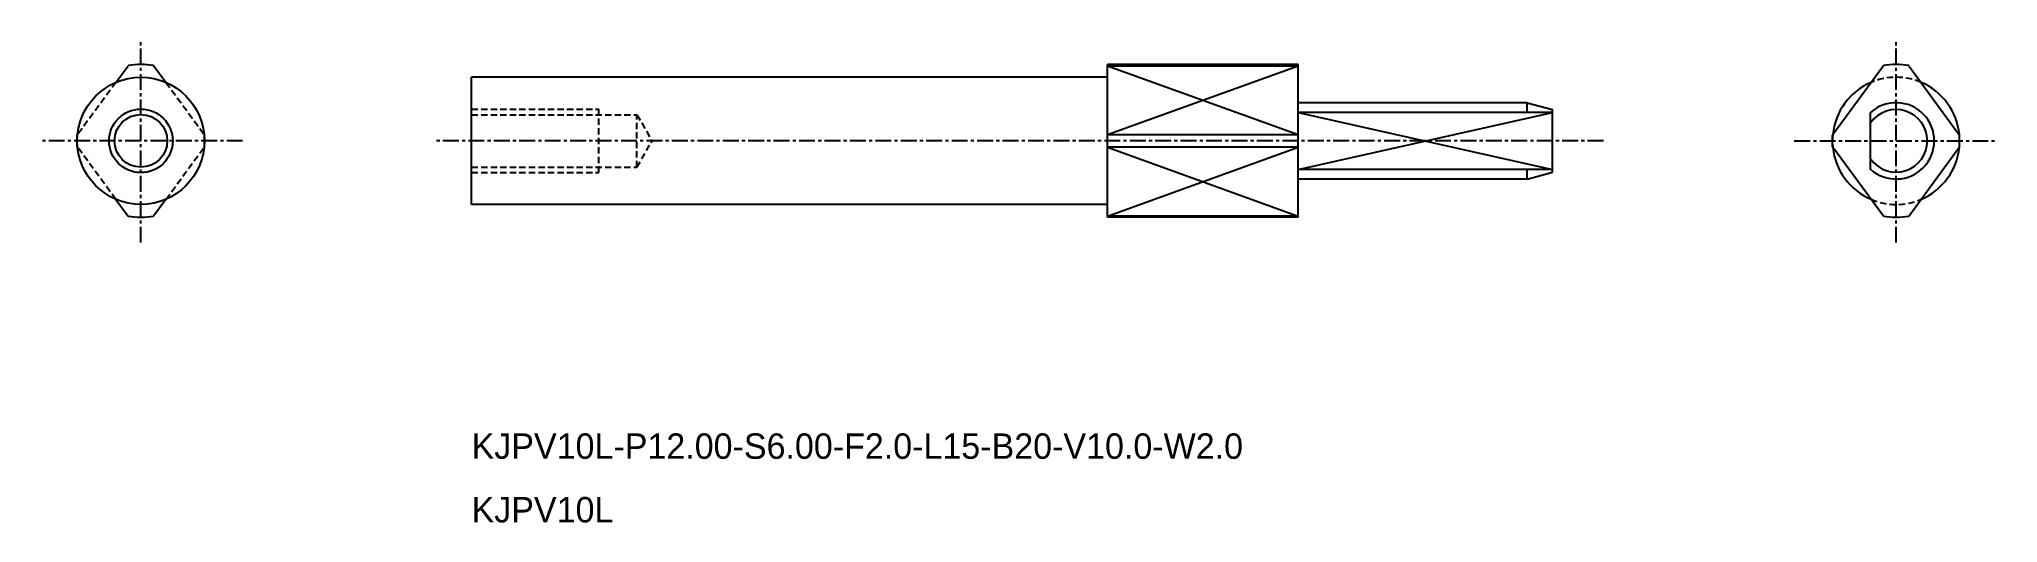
# Model space of a CAD drawing. Extents: x -2535 to -2381, y -745 to -707.
import ezdxf

# ---------------------------------------------------------------- set-up
doc = ezdxf.new("R2010")
doc.units = 0
doc.linetypes.add('CENTER', pattern=[2, 1.25, -0.25, 0.25, -0.25])
doc.linetypes.add('DASHED', pattern=[0.75, 0.5, -0.25])
doc.layers.get('0').update_dxf_attribs({"linetype": 'CONTINUOUS'})
doc.layers.add('CENTER', color=1, linetype='CENTER')

msp = doc.modelspace()

# ---------------------------------------------------------------- linework, layer by layer
at = {"color": 7, "linetype": 'CONTINUOUS'}
for p, q in [((-2528.55, -710.06), (-2527.58, -708.74)), ((-2524.61, -710.06), (-2525.58, -708.74)), ((-2450.58, -709.65), (-2500.58, -709.65)), ((-2500.58, -719.65), (-2500.58, -709.65)), ((-2435.58, -708.65), (-2450.58, -708.65)), ((-2450.58, -720.65), (-2450.58, -708.65)), ((-2450.58, -708.74), (-2435.58, -708.74)), ((-2435.58, -720.65), (-2435.58, -708.65)), ((-2389.58, -708.74), (-2393.58, -714.19)), ((-2387.58, -708.74), (-2383.58, -714.19)), ((-2417.58, -711.65), (-2435.58, -711.65)), ((-2415.58, -712.42), (-2435.58, -712.42)), ((-2417.58, -711.65), (-2415.58, -712.19)), ((-2417.58, -712.42), (-2417.58, -711.65)), ((-2415.58, -717.12), (-2415.58, -712.19)), ((-2390.58, -716.89), (-2390.58, -712.42)), ((-2531.55, -714.15), (-2531.58, -714.19)), ((-2531.58, -715.12), (-2531.58, -714.19)), ((-2521.6, -714.15), (-2521.58, -714.19)), ((-2521.58, -715.12), (-2521.58, -714.19)), ((-2450.58, -714.15), (-2435.58, -714.15)), ((-2393.58, -715.12), (-2393.58, -714.19)), ((-2383.58, -715.12), (-2383.58, -714.19)), ((-2531.58, -715.12), (-2531.55, -715.15)), ((-2521.58, -715.12), (-2521.6, -715.15)), ((-2435.58, -715.15), (-2450.58, -715.15)), ((-2389.58, -720.57), (-2393.58, -715.12)), ((-2387.58, -720.57), (-2383.58, -715.12)), ((-2415.58, -716.89), (-2435.58, -716.89)), ((-2417.58, -717.65), (-2417.58, -716.89)), ((-2417.58, -717.65), (-2415.58, -717.12)), ((-2417.58, -717.65), (-2435.58, -717.65)), ((-2528.55, -719.25), (-2527.58, -720.57)), ((-2524.61, -719.25), (-2525.58, -720.57)), ((-2450.58, -719.65), (-2500.58, -719.65)), ((-2435.58, -720.57), (-2450.58, -720.57)), ((-2435.58, -720.65), (-2450.58, -720.65))]:
    msp.add_line(p, q, dxfattribs=at)
at = {"color": 3, "linetype": 'CONTINUOUS'}
for p, q in [((-2450.58, -714.15), (-2435.58, -708.74)), ((-2450.58, -708.74), (-2435.58, -714.15)), ((-2435.58, -716.89), (-2415.58, -712.42)), ((-2435.58, -712.42), (-2415.58, -716.89)), ((-2450.58, -720.57), (-2435.58, -715.15)), ((-2450.58, -715.15), (-2435.58, -720.57))]:
    msp.add_line(p, q, dxfattribs=at)
at = {"color": 3, "linetype": 'DASHED'}
for p, q in [((-2528.55, -710.06), (-2531.55, -714.15)), ((-2524.61, -710.06), (-2521.6, -714.15)), ((-2500.58, -712.15), (-2490.58, -712.15)), ((-2500.58, -712.59), (-2487.58, -712.59)), ((-2490.58, -717.15), (-2490.58, -712.15)), ((-2487.58, -716.72), (-2487.58, -712.59)), ((-2487.58, -712.59), (-2486.39, -714.65)), ((-2528.55, -719.25), (-2531.55, -715.15)), ((-2524.61, -719.25), (-2521.6, -715.15)), ((-2487.58, -716.72), (-2486.39, -714.65)), ((-2500.58, -716.72), (-2487.58, -716.72)), ((-2500.58, -717.15), (-2490.58, -717.15))]:
    msp.add_line(p, q, dxfattribs=at)
at = {"color": 7, "linetype": 'CONTINUOUS'}
for radius in [5, 2.07]:
    msp.add_circle((-2526.58, -714.65), radius, dxfattribs=at)
at = {"color": 3, "linetype": 'CONTINUOUS'}
msp.add_circle((-2526.58, -714.65), 2.5, dxfattribs=at)
at = {"color": 7, "linetype": 'CONTINUOUS'}
for centre, radius, start, end in [((-2526.58, -714.65), 6, 80.4059, 99.5941), ((-2388.58, -714.65), 6, 80.4059, 99.5941), ((-2388.58, -714.65), 5, 113.1882, 174.2608), ((-2388.58, -714.65), 5, 5.7392, 66.8118), ((-2388.58, -714.65), 3, 228.1897, 131.8103), ((-2388.58, -714.65), 2.46, 215.7421, 144.2579), ((-2388.58, -714.65), 5, 185.7392, 246.8118), ((-2388.58, -714.65), 5, 293.1882, 354.2608), ((-2526.58, -714.65), 6, 260.4059, 279.5941), ((-2388.58, -714.65), 6, 260.4059, 279.5941)]:
    msp.add_arc(centre, radius, start, end, dxfattribs=at)
at = {"color": 3, "linetype": 'DASHED'}
for start, end in [(66.8118, 113.1882), (174.2608, 185.7392), (354.2608, 5.7392), (246.8118, 293.1882)]:
    msp.add_arc((-2388.58, -714.65), 5, start, end, dxfattribs=at)
at = {"layer": 'CENTER', "color": 1, "linetype": 'CENTER'}
for p, q in [((-2526.58, -722.65), (-2526.58, -706.65)), ((-2388.58, -722.65), (-2388.58, -706.65)), ((-2518.58, -714.65), (-2534.58, -714.65)), ((-2411.58, -714.65), (-2503.58, -714.65)), ((-2396.58, -714.65), (-2380.58, -714.65))]:
    msp.add_line(p, q, dxfattribs=at)

# ---------------------------------------------------------------- texts
at = {"color": 7, "linetype": 'CONTINUOUS'}
for s, p in [('KJPV10L-P12.00-S6.00-F2.0-L15-B20-V10.0-W2.0', (-2500.58, -739.65)), ('KJPV10L', (-2500.58, -744.65))]:
    msp.add_text(s, height=2, dxfattribs=at).set_placement(p)

doc.saveas('drawing.dxf')
